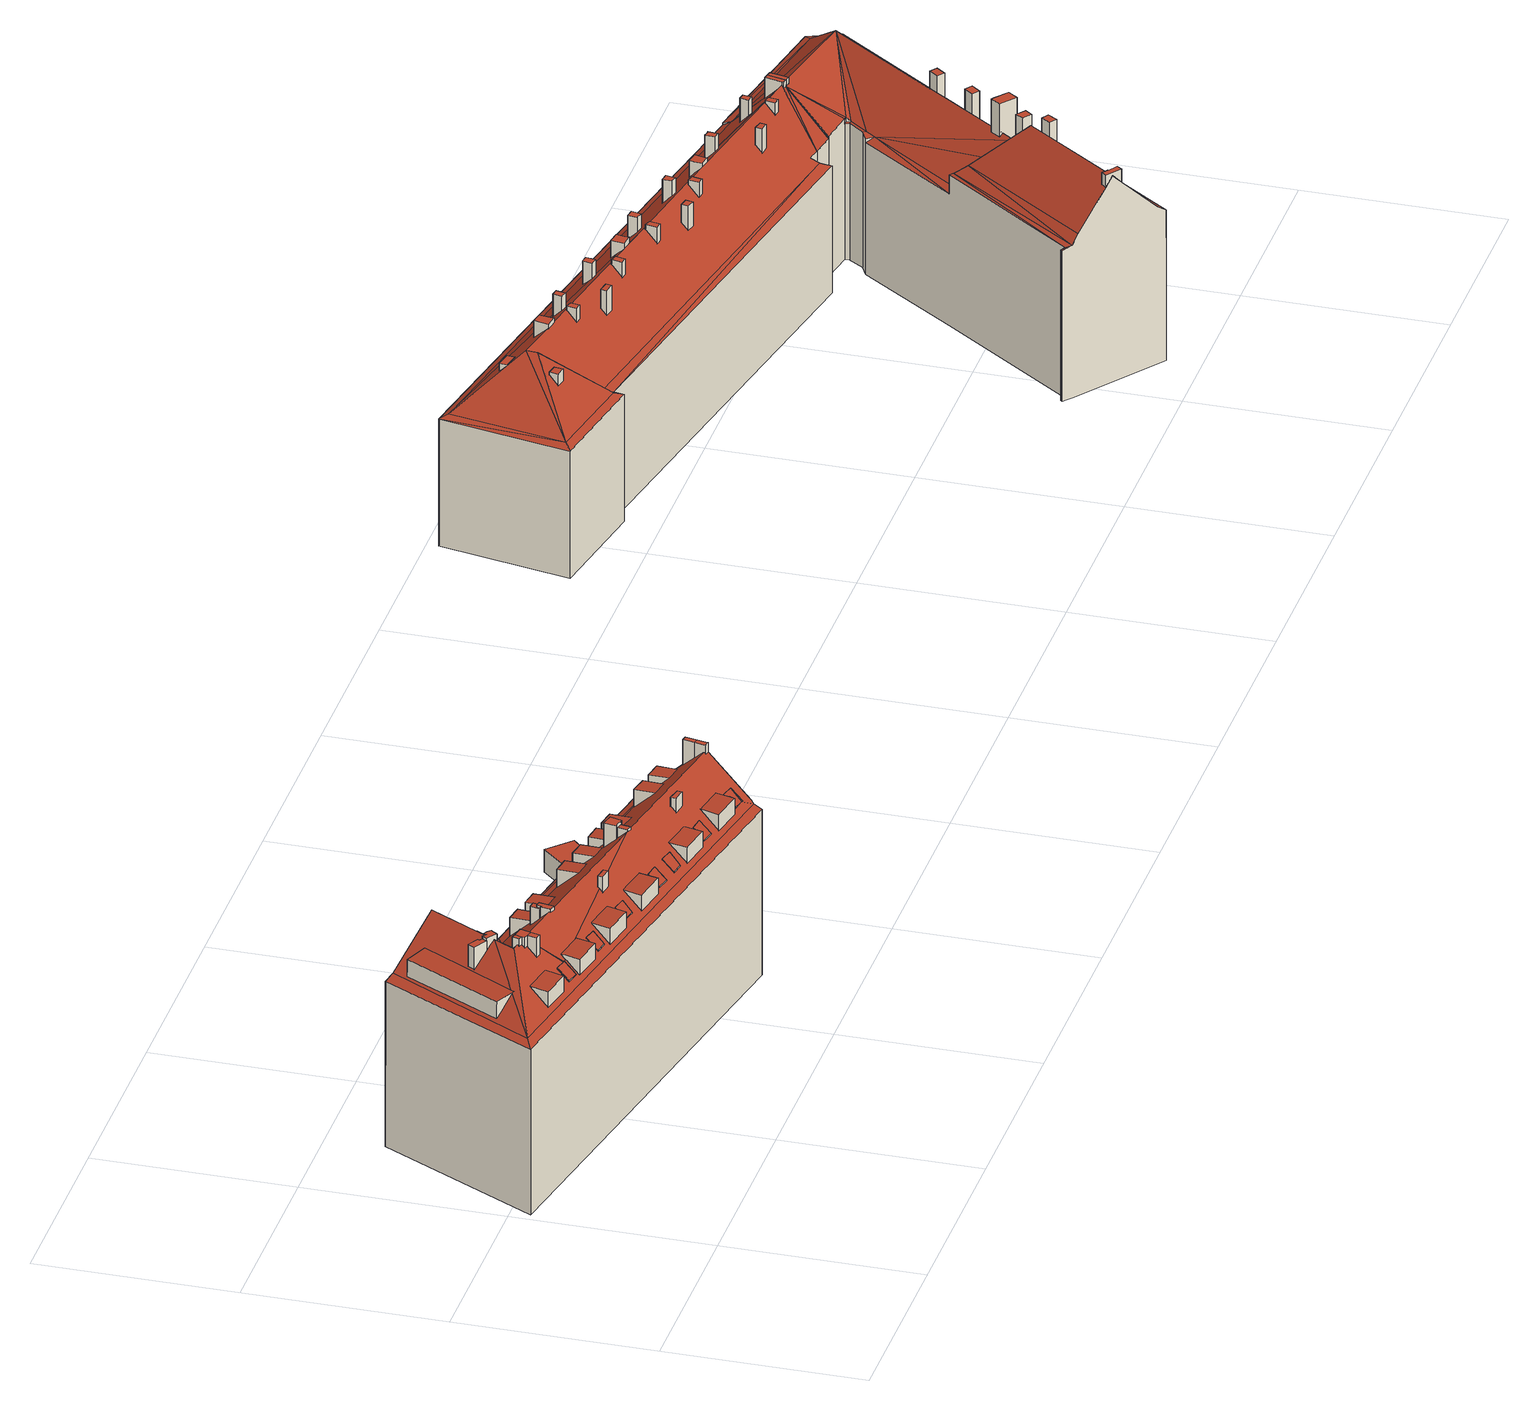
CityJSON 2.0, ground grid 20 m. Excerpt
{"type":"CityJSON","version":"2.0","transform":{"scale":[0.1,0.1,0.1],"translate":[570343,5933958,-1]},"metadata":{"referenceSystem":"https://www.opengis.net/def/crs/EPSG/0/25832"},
"CityObjects":{
"building1":{"type":"Building","attributes":{"Grundfläche 2D":"588.873912","Grundhöhe NN":"-0.001"},"children":["building1-1","building1-2","building1-3","building1-4","building1-5","building1-6","building1-7","building1-8","building1-9","building1-10","building1-11","building1-12","building1-13","building1-14","building1-15","building1-16","building1-17","building1-18","building1-19","building1-20","building1-21","building1-22","building1-23","building1-24","building1-25","building1-26","building1-27","building1-28","building1-29","building1-30","building1-31","building1-32","building1-33","building1-34","building1-35","building1-36"],"geometry":[{"type":"Solid","lod":"3","boundaries":[[[[0,1,2,3,4,5]],[[6,7,8,9]],[[10,11,12,13,14,15,16,17,18,19,20,21,22,8,7],[23,24,7,24]],[[17,19,18]],[[25,26,27,28,29,22,21,20,30,31,15,32,15,33,34,14,13,12,35,36]],[[37,38,26]],[[38,27,26]],[[39,27,38]],[[39,40,41,42]],[[39,42,27]],[[43,22,29,28,42,41,44,45,46,47,48]],[[46,45,49,8,50,51,52,53,3,54,2,1,48,43,48,47]],[[49,55,9,8]],[[1,0,50,8,22,43,48]],[[29,22,29,28,27,42,28]],[[20,17,16,15,31,30]],[[20,19,17]],[[33,15,14]],[[34,33,14]],[[52,51,5,4]],[[0,5,51,50]],[[3,2,54]],[[4,3,53,52]],[[56,57,37,26,25,36,35,12,11,10,7,6,58,59]],[[38,37,57,60]],[[39,38,60,61]],[[40,39,61,62]],[[55,49,45,44,41,40,62,63]],[[9,55,63,64]],[[6,9,64,58]],[[56,59,58,64,63,62,61,60,57]]]],"semantics":{"surfaces":[{"type":"RoofSurface"},{"type":"WallSurface"},{"type":"GroundSurface"}],"values":[[0,0,0,0,0,0,0,0,0,0,0,0,0,0,0,0,0,0,0,1,1,1,1,1,1,1,1,1,1,1,2]]}}]},
"building1-1":{"type":"BuildingInstallation","parents":["building1"],"geometry":[{"type":"MultiSurface","lod":"3","boundaries":[[[65,66,67,68]],[[66,69,67]],[[68,70,65]],[[66,65,70,69]]],"semantics":{"surfaces":[{"type":"RoofSurface"},{"type":"WallSurface"}],"values":[0,1,1,1]}}]},
"building1-2":{"type":"BuildingInstallation","parents":["building1"],"geometry":[{"type":"MultiSurface","lod":"3","boundaries":[[[71,72,73,74,75]],[[76,74,73]],[[77,78,73,72]],[[78,17,76,73]],[[74,76,17,19]],[[19,79,75,74]],[[77,72,71,75,79,18]]],"semantics":{"surfaces":[{"type":"RoofSurface"},{"type":"WallSurface"}],"values":[0,0,1,1,1,1,1]}}]},
"building1-3":{"type":"BuildingInstallation","parents":["building1"],"geometry":[{"type":"MultiSurface","lod":"3","boundaries":[[[80,81,82,83]],[[84,81,80,85]],[[84,82,81]],[[86,87,83,82]],[[87,85,80,83]]],"semantics":{"surfaces":[{"type":"RoofSurface"},{"type":"WallSurface"}],"values":[0,1,1,1,1]}}]},
"building1-4":{"type":"BuildingInstallation","parents":["building1"],"geometry":[{"type":"MultiSurface","lod":"3","boundaries":[[[88,89,90,91]],[[90,92,91]],[[88,91,92,93]],[[88,93,89]]],"semantics":{"surfaces":[{"type":"RoofSurface"},{"type":"WallSurface"}],"values":[0,1,1,1]}}]},
"building1-5":{"type":"BuildingInstallation","parents":["building1"],"geometry":[{"type":"MultiSurface","lod":"3","boundaries":[[[94,95,96,97]],[[32,98,95,94]],[[98,99,96,95]],[[100,97,96,99]]],"semantics":{"surfaces":[{"type":"RoofSurface"},{"type":"WallSurface"}],"values":[0,1,1,1]}}]},
"building1-6":{"type":"BuildingInstallation","parents":["building1"],"geometry":[{"type":"MultiSurface","lod":"3","boundaries":[[[101,102,103,104]],[[105,106,103,102]],[[104,103,106,107]],[[102,101,108,105]]],"semantics":{"surfaces":[{"type":"RoofSurface"},{"type":"WallSurface"}],"values":[0,1,1,1]}}]},
"building1-7":{"type":"BuildingInstallation","parents":["building1"],"geometry":[{"type":"MultiSurface","lod":"3","boundaries":[[[109,110,111,112,113,114]],[[20,115,112,111,116]],[[113,112,115,117]],[[114,118,119,109]],[[110,109,119,120]]],"semantics":{"surfaces":[{"type":"RoofSurface"},{"type":"WallSurface"}],"values":[0,1,1,1,1]}}]},
"building1-8":{"type":"BuildingInstallation","parents":["building1"],"geometry":[{"type":"MultiSurface","lod":"3","boundaries":[[[121,122,123,124,125,126,127,128]],[[121,129,122]],[[129,123,122]],[[130,131,128,127,126,125,16]],[[131,129,121,128]]],"semantics":{"surfaces":[{"type":"RoofSurface"},{"type":"WallSurface"}],"values":[0,1,1,1,1]}}]},
"building1-9":{"type":"BuildingInstallation","parents":["building1"],"geometry":[{"type":"MultiSurface","lod":"3","boundaries":[[[132,133,134,135,136,137,138,139]],[[140,141,134,133,132]],[[141,142,135,134]],[[136,135,142,143,139,138,137]]],"semantics":{"surfaces":[{"type":"RoofSurface"},{"type":"WallSurface"}],"values":[0,1,1,1]}}]},
"building1-10":{"type":"BuildingInstallation","parents":["building1"],"geometry":[{"type":"MultiSurface","lod":"3","boundaries":[[[144,145,146,147]],[[147,146,148,149]],[[144,147,149,150]],[[145,144,150,151]],[[146,145,151,148]]],"semantics":{"surfaces":[{"type":"RoofSurface"},{"type":"WallSurface"}],"values":[0,1,1,1,1]}}]},
"building1-11":{"type":"BuildingInstallation","parents":["building1"],"geometry":[{"type":"MultiSurface","lod":"3","boundaries":[[[152,153,154,155]],[[155,154,156,157]],[[155,157,152]],[[153,156,154]]],"semantics":{"surfaces":[{"type":"RoofSurface"},{"type":"WallSurface"}],"values":[0,1,1,1]}}]},
"building1-12":{"type":"BuildingInstallation","parents":["building1"],"geometry":[{"type":"MultiSurface","lod":"3","boundaries":[[[158,159,160,161,162,163]],[[164,165,160,159]],[[165,166,161,160]],[[166,167,162,161]],[[167,168,163,162]],[[168,169,158,163]]],"semantics":{"surfaces":[{"type":"RoofSurface"},{"type":"WallSurface"}],"values":[0,1,1,1,1,1]}}]},
"building1-13":{"type":"BuildingInstallation","parents":["building1"],"geometry":[{"type":"MultiSurface","lod":"3","boundaries":[[[170,171,172,173,174,175]],[[176,177,178,175,174,173]],[[178,179,170,175]],[[179,180,171,170]],[[176,173,172,171,180,181]]],"semantics":{"surfaces":[{"type":"RoofSurface"},{"type":"WallSurface"}],"values":[0,1,1,1,1]}}]},
"building1-14":{"type":"BuildingInstallation","parents":["building1"],"geometry":[{"type":"MultiSurface","lod":"3","boundaries":[[[182,183,184,185]],[[185,184,186,187]],[[182,185,187,188]],[[183,182,188,189]],[[184,183,189,186]]],"semantics":{"surfaces":[{"type":"RoofSurface"},{"type":"WallSurface"}],"values":[0,1,1,1,1]}}]},
"building1-15":{"type":"BuildingInstallation","parents":["building1"],"geometry":[{"type":"MultiSurface","lod":"3","boundaries":[[[190,191,192,193,194]],[[195,196,190,194]],[[196,197,191,190]],[[197,198,192,191]],[[199,200,201,202,195,194,193,192,198]]],"semantics":{"surfaces":[{"type":"RoofSurface"},{"type":"WallSurface"}],"values":[0,1,1,1,1]}}]},
"building1-16":{"type":"BuildingInstallation","parents":["building1"],"geometry":[{"type":"MultiSurface","lod":"3","boundaries":[[[110,203,204,111]],[[205,116,111,204]],[[120,206,203,110]],[[206,205,204,203]]],"semantics":{"surfaces":[{"type":"RoofSurface"},{"type":"WallSurface"}],"values":[0,1,1,1]}}]},
"building1-17":{"type":"BuildingInstallation","parents":["building1"],"geometry":[{"type":"MultiSurface","lod":"3","boundaries":[[[207,208,209,210]],[[209,208,211,212]],[[210,209,212,213]],[[207,210,213,214]],[[208,207,214,211]]],"semantics":{"surfaces":[{"type":"RoofSurface"},{"type":"WallSurface"}],"values":[0,1,1,1,1]}}]},
"building1-18":{"type":"BuildingInstallation","parents":["building1"],"geometry":[{"type":"MultiSurface","lod":"3","boundaries":[[[215,216,217,114,113]],[[29,216,215,113,117,28]],[[29,21,218,217,216]],[[218,118,114,217]]],"semantics":{"surfaces":[{"type":"RoofSurface"},{"type":"WallSurface"}],"values":[0,1,1,1]}}]},
"building1-19":{"type":"BuildingInstallation","parents":["building1"],"geometry":[{"type":"MultiSurface","lod":"3","boundaries":[[[219,220,221,222,223,224]],[[11,12,35,36,222,221,220]],[[225,13,226,219,224,223]],[[219,226,11,220]]],"semantics":{"surfaces":[{"type":"RoofSurface"},{"type":"WallSurface"}],"values":[0,1,1,1]}}]},
"building1-20":{"type":"BuildingInstallation","parents":["building1"],"geometry":[{"type":"MultiSurface","lod":"3","boundaries":[[[227,228,229]],[[230,231,227,229,232,233,234]],[[235,236,229,228]],[[236,237,232,229]],[[238,230,234,233,232,237,23,230]],[[230,238,24,227,231]],[[24,235,228,227]]],"semantics":{"surfaces":[{"type":"RoofSurface"},{"type":"WallSurface"}],"values":[0,0,1,1,1,1,1]}}]},
"building1-21":{"type":"BuildingInstallation","parents":["building1"],"geometry":[{"type":"MultiSurface","lod":"3","boundaries":[[[239,240,241,242]],[[243,244,240,239]],[[244,245,241,240]],[[242,241,245,246]],[[243,239,242,246]]],"semantics":{"surfaces":[{"type":"RoofSurface"},{"type":"WallSurface"}],"values":[0,1,1,1,1]}}]},
"building1-22":{"type":"BuildingInstallation","parents":["building1"],"geometry":[{"type":"MultiSurface","lod":"3","boundaries":[[[247,248,249,250,251,252,253,254]],[[255,31,256,257,252,251,250]],[[257,258,253,252]],[[259,260,247,254]],[[258,259,254,253]],[[30,261,249,248,247,260,262]],[[250,249,261,255]]],"semantics":{"surfaces":[{"type":"RoofSurface"},{"type":"WallSurface"}],"values":[0,1,1,1,1,1,1]}}]},
"building1-23":{"type":"BuildingInstallation","parents":["building1"],"geometry":[{"type":"MultiSurface","lod":"3","boundaries":[[[263,264,265,266,267,268,269,270,271,272]],[[265,264,273,274]],[[266,265,274,46]],[[267,266,46,275]],[[275,276,277,269,268,267]],[[164,159,270,269,277]],[[159,158,271,270]],[[278,48,273,264,263,272,271,158,169]]],"semantics":{"surfaces":[{"type":"RoofSurface"},{"type":"WallSurface"}],"values":[0,1,1,1,1,1,1,1]}}]},
"building1-24":{"type":"BuildingInstallation","parents":["building1"],"geometry":[{"type":"MultiSurface","lod":"3","boundaries":[[[200,279,280,281,201]],[[279,200,199,15]],[[280,279,15,282]],[[34,202,201,281,280,282,14]]],"semantics":{"surfaces":[{"type":"RoofSurface"},{"type":"WallSurface"}],"values":[0,1,1,1]}}]},
"building1-25":{"type":"BuildingInstallation","parents":["building1"],"geometry":[{"type":"MultiSurface","lod":"3","boundaries":[[[283,284,285,286]],[[285,287,286]],[[283,286,287,288]],[[283,288,284]]],"semantics":{"surfaces":[{"type":"RoofSurface"},{"type":"WallSurface"}],"values":[0,1,1,1]}}]},
"building1-26":{"type":"BuildingInstallation","parents":["building1"],"geometry":[{"type":"MultiSurface","lod":"3","boundaries":[[[289,290,291,292]],[[292,291,293,294]],[[289,292,294,295]],[[290,289,295,296]],[[291,290,296,293]]],"semantics":{"surfaces":[{"type":"RoofSurface"},{"type":"WallSurface"}],"values":[0,1,1,1,1]}}]},
"building1-27":{"type":"BuildingInstallation","parents":["building1"],"geometry":[{"type":"MultiSurface","lod":"3","boundaries":[[[297,298,299,300]],[[301,300,299]],[[301,302,297,300]],[[298,297,302]]],"semantics":{"surfaces":[{"type":"RoofSurface"},{"type":"WallSurface"}],"values":[0,1,1,1]}}]},
"building1-28":{"type":"BuildingInstallation","parents":["building1"],"geometry":[{"type":"MultiSurface","lod":"3","boundaries":[[[303,304,305,306]],[[307,308,306]],[[303,306,308,309]],[[305,304,310,307]],[[305,307,306]],[[304,303,309,310]]],"semantics":{"surfaces":[{"type":"RoofSurface"},{"type":"WallSurface"}],"values":[0,1,1,1,1,1]}}]},
"building1-29":{"type":"BuildingInstallation","parents":["building1"],"geometry":[{"type":"MultiSurface","lod":"3","boundaries":[[[311,312,313,314,315]],[[316,317,311,315,314]],[[317,318,312,311]],[[312,318,319,313]]],"semantics":{"surfaces":[{"type":"RoofSurface"},{"type":"WallSurface"}],"values":[0,1,1,1]}}]},
"building1-30":{"type":"BuildingInstallation","parents":["building1"],"geometry":[{"type":"MultiSurface","lod":"3","boundaries":[[[320,321,322,323]],[[322,321,324,325]],[[323,322,325,326]],[[320,323,326,327]],[[321,320,327,324]]],"semantics":{"surfaces":[{"type":"RoofSurface"},{"type":"WallSurface"}],"values":[0,1,1,1,1]}}]},
"building1-31":{"type":"BuildingInstallation","parents":["building1"],"geometry":[{"type":"MultiSurface","lod":"3","boundaries":[[[328,329,330,331]],[[331,330,332,333]],[[331,333,328]],[[329,332,330]]],"semantics":{"surfaces":[{"type":"RoofSurface"},{"type":"WallSurface"}],"values":[0,1,1,1]}}]},
"building1-32":{"type":"BuildingInstallation","parents":["building1"],"geometry":[{"type":"MultiSurface","lod":"3","boundaries":[[[334,335,336,337]],[[335,338,336]],[[337,339,334]],[[335,334,339,338]]],"semantics":{"surfaces":[{"type":"RoofSurface"},{"type":"WallSurface"}],"values":[0,1,1,1]}}]},
"building1-33":{"type":"BuildingInstallation","parents":["building1"],"geometry":[{"type":"MultiSurface","lod":"3","boundaries":[[[340,341,342,343]],[[344,345,342,341]],[[343,342,345,346]],[[341,340,347,344]]],"semantics":{"surfaces":[{"type":"RoofSurface"},{"type":"WallSurface"}],"values":[0,1,1,1]}}]},
"building1-34":{"type":"BuildingInstallation","parents":["building1"],"geometry":[{"type":"MultiSurface","lod":"3","boundaries":[[[348,349,350,351]],[[349,348,352,353]],[[351,350,354,355]],[[348,351,355,352]],[[350,349,353,354]]],"semantics":{"surfaces":[{"type":"RoofSurface"},{"type":"WallSurface"}],"values":[0,1,1,1,1]}}]},
"building1-35":{"type":"BuildingInstallation","parents":["building1"],"geometry":[{"type":"MultiSurface","lod":"3","boundaries":[[[222,356,357,223]],[[36,25,356,222]],[[25,358,357,356]],[[225,223,357,358]]],"semantics":{"surfaces":[{"type":"RoofSurface"},{"type":"WallSurface"}],"values":[0,1,1,1]}}]},
"building1-36":{"type":"BuildingInstallation","parents":["building1"],"geometry":[{"type":"MultiSurface","lod":"3","boundaries":[[[258,257,359,360,361,362,260,259]],[[256,363,359,257]],[[361,360,359,363,364,365]],[[365,366,362,361]],[[260,362,366,262]]],"semantics":{"surfaces":[{"type":"RoofSurface"},{"type":"WallSurface"}],"values":[0,1,1,1,1]}}]},
"building2":{"type":"Building","attributes":{"Grundfläche 2D":"19.807356","Grundhöhe NN":"5.043"},"geometry":[{"type":"Solid","lod":"3","boundaries":[[[[367,368,369,370]],[[371,372,370,369]],[[372,373,367,370]],[[373,374,368,367]],[[374,371,369,368]],[[374,373,372,371]]]],"semantics":{"surfaces":[{"type":"RoofSurface"},{"type":"WallSurface"},{"type":"GroundSurface"}],"values":[[0,1,1,1,1,2]]}}]},
"building3":{"type":"Building","attributes":{"Grundfläche 2D":"750.623193","Grundhöhe NN":"5.536"},"children":["building3-1","building3-2","building3-3","building3-4","building3-5","building3-6","building3-7","building3-8","building3-9","building3-10","building3-11","building3-12","building3-13","building3-14","building3-15","building3-16","building3-17","building3-18","building3-19","building3-20"],"geometry":[{"type":"Solid","lod":"3","boundaries":[[[[375,376,377,378]],[[379,380,376]],[[376,380,377]],[[379,381,382,380]],[[383,382,381]],[[384,385,383]],[[386,382,383]],[[383,385,386]],[[384,387,385]],[[388,389,390]],[[391,388,392]],[[389,388,391]],[[380,382,393]],[[394,395,396,397,398,399,377,400,401]],[[391,402,403,395,394,401,400,386,385,404,389]],[[385,387,405]],[[392,406,391]],[[406,378,377,399,398,397,396,395,403,402,391],[391,407,408,407]],[[400,380,393]],[[377,380,400]],[[393,386,400]],[[393,382,386]],[[385,405,404]],[[389,404,405,387]],[[376,375,409,410]],[[379,376,410,411]],[[381,379,411,412]],[[383,381,412,413]],[[384,383,413,414]],[[387,384,414,415]],[[389,387,415,416,390]],[[375,378,406,392,388,390,416,409]],[[412,411,410,409,416,415,414,413]]]],"semantics":{"surfaces":[{"type":"RoofSurface"},{"type":"WallSurface"},{"type":"GroundSurface"}],"values":[[0,0,0,0,0,0,0,0,0,0,0,0,0,0,0,0,0,0,0,0,0,0,0,1,1,1,1,1,1,1,1,1,2]]}}]},
"building3-1":{"type":"BuildingInstallation","parents":["building3"],"geometry":[{"type":"MultiSurface","lod":"3","boundaries":[[[417,418,419,420]],[[420,419,421,422]],[[417,420,422,423]],[[418,417,423,424]],[[419,418,424,421]]],"semantics":{"surfaces":[{"type":"RoofSurface"},{"type":"WallSurface"}],"values":[0,1,1,1,1]}}]},
"building3-2":{"type":"BuildingInstallation","parents":["building3"],"geometry":[{"type":"MultiSurface","lod":"3","boundaries":[[[425,426,427,428]],[[428,427,429,430]],[[425,428,430,431]],[[431,432,426,425]],[[432,429,427,426]]],"semantics":{"surfaces":[{"type":"RoofSurface"},{"type":"WallSurface"}],"values":[0,1,1,1,1]}}]},
"building3-3":{"type":"BuildingInstallation","parents":["building3"],"geometry":[{"type":"MultiSurface","lod":"3","boundaries":[[[433,434,435,436]],[[436,435,437,438]],[[433,436,438,439]],[[434,433,439,440]],[[435,434,440,437]]],"semantics":{"surfaces":[{"type":"RoofSurface"},{"type":"WallSurface"}],"values":[0,1,1,1,1]}}]},
"building3-4":{"type":"BuildingInstallation","parents":["building3"],"geometry":[{"type":"MultiSurface","lod":"3","boundaries":[[[441,442,443,444]],[[444,443,445,446]],[[441,444,446,447]],[[442,441,447,448]],[[443,442,448,445]]],"semantics":{"surfaces":[{"type":"RoofSurface"},{"type":"WallSurface"}],"values":[0,1,1,1,1]}}]},
"building3-5":{"type":"BuildingInstallation","parents":["building3"],"geometry":[{"type":"MultiSurface","lod":"3","boundaries":[[[449,450,451,452]],[[452,451,453,454]],[[449,452,454,455]],[[450,449,455,456]],[[451,450,456,453]]],"semantics":{"surfaces":[{"type":"RoofSurface"},{"type":"WallSurface"}],"values":[0,1,1,1,1]}}]},
"building3-6":{"type":"BuildingInstallation","parents":["building3"],"geometry":[{"type":"MultiSurface","lod":"3","boundaries":[[[457,458,459,460]],[[461,462,460,459]],[[457,460,462,463]],[[458,457,463,464]],[[464,461,459,458]]],"semantics":{"surfaces":[{"type":"RoofSurface"},{"type":"WallSurface"}],"values":[0,1,1,1,1]}}]},
"building3-7":{"type":"BuildingInstallation","parents":["building3"],"geometry":[{"type":"MultiSurface","lod":"3","boundaries":[[[465,466,467,468]],[[469,467,466,470,401]],[[468,467,469,471]],[[471,394,472,465,468]],[[466,465,472,470]]],"semantics":{"surfaces":[{"type":"RoofSurface"},{"type":"WallSurface"}],"values":[0,1,1,1,1]}}]},
"building3-8":{"type":"BuildingInstallation","parents":["building3"],"geometry":[{"type":"MultiSurface","lod":"3","boundaries":[[[473,474,475,476]],[[476,475,477,478]],[[473,476,478,479]],[[474,473,479,480]],[[475,474,480,477]]],"semantics":{"surfaces":[{"type":"RoofSurface"},{"type":"WallSurface"}],"values":[0,1,1,1,1]}}]},
"building3-9":{"type":"BuildingInstallation","parents":["building3"],"geometry":[{"type":"MultiSurface","lod":"3","boundaries":[[[481,482,483,484]],[[484,483,485,486]],[[484,486,487,481]],[[482,481,487,488]],[[483,482,488,485]]],"semantics":{"surfaces":[{"type":"RoofSurface"},{"type":"WallSurface"}],"values":[0,1,1,1,1]}}]},
"building3-10":{"type":"BuildingInstallation","parents":["building3"],"geometry":[{"type":"MultiSurface","lod":"3","boundaries":[[[489,490,491,492,493,494,495]],[[496,493,492,491,490,497,498,499]],[[496,500,494,493]],[[500,501,502,489,495,494]],[[489,502,497,490]]],"semantics":{"surfaces":[{"type":"RoofSurface"},{"type":"WallSurface"}],"values":[0,1,1,1,1]}}]},
"building3-11":{"type":"BuildingInstallation","parents":["building3"],"geometry":[{"type":"MultiSurface","lod":"3","boundaries":[[[503,504,505,506]],[[506,505,507,508]],[[508,509,503,506]],[[509,510,504,503]],[[505,504,510,507]]],"semantics":{"surfaces":[{"type":"RoofSurface"},{"type":"WallSurface"}],"values":[0,1,1,1,1]}}]},
"building3-12":{"type":"BuildingInstallation","parents":["building3"],"geometry":[{"type":"MultiSurface","lod":"3","boundaries":[[[511,512,513,514,515]],[[516,396,517,513,512,511]],[[517,518,514,513]],[[519,515,514,518,397]],[[511,515,519,516]]],"semantics":{"surfaces":[{"type":"RoofSurface"},{"type":"WallSurface"}],"values":[0,1,1,1,1]}}]},
"building3-13":{"type":"BuildingInstallation","parents":["building3"],"geometry":[{"type":"MultiSurface","lod":"3","boundaries":[[[520,521,522,523]],[[523,522,524,525]],[[520,523,525,526]],[[521,520,526,527]],[[522,521,527,524]]],"semantics":{"surfaces":[{"type":"RoofSurface"},{"type":"WallSurface"}],"values":[0,1,1,1,1]}}]},
"building3-14":{"type":"BuildingInstallation","parents":["building3"],"geometry":[{"type":"MultiSurface","lod":"3","boundaries":[[[528,529,530,531,532]],[[406,533,528,532]],[[529,528,533,534]],[[529,534,391]],[[530,529,391,535]],[[535,388,531,530]],[[531,388,392,406,532]]],"semantics":{"surfaces":[{"type":"RoofSurface"},{"type":"WallSurface"}],"values":[0,1,1,1,1,1,1]}}]},
"building3-15":{"type":"BuildingInstallation","parents":["building3"],"geometry":[{"type":"MultiSurface","lod":"3","boundaries":[[[536,537,538,539]],[[539,538,540,541]],[[536,539,541,542]],[[537,536,542,543]],[[543,540,538,537]]],"semantics":{"surfaces":[{"type":"RoofSurface"},{"type":"WallSurface"}],"values":[0,1,1,1,1]}}]},
"building3-16":{"type":"BuildingInstallation","parents":["building3"],"geometry":[{"type":"MultiSurface","lod":"3","boundaries":[[[544,545,546,547]],[[547,546,548,549]],[[547,549,550,544]],[[550,551,545,544]],[[551,548,546,545]]],"semantics":{"surfaces":[{"type":"RoofSurface"},{"type":"WallSurface"}],"values":[0,1,1,1,1]}}]},
"building3-17":{"type":"BuildingInstallation","parents":["building3"],"geometry":[{"type":"MultiSurface","lod":"3","boundaries":[[[552,553,554,555]],[[556,557,552,555]],[[553,552,557,558,559]],[[559,560,554,553]],[[561,556,555,554,560]]],"semantics":{"surfaces":[{"type":"RoofSurface"},{"type":"WallSurface"}],"values":[0,1,1,1,1]}}]},
"building3-18":{"type":"BuildingInstallation","parents":["building3"],"geometry":[{"type":"MultiSurface","lod":"3","boundaries":[[[562,563,564,565,566]],[[567,398,568,564,563,562]],[[568,569,565,564]],[[566,565,569,399,570]],[[562,566,570,567]]],"semantics":{"surfaces":[{"type":"RoofSurface"},{"type":"WallSurface"}],"values":[0,1,1,1,1]}}]},
"building3-19":{"type":"BuildingInstallation","parents":["building3"],"geometry":[{"type":"MultiSurface","lod":"3","boundaries":[[[571,572,573,574,575,576]],[[577,578,574,573]],[[575,574,578,579]],[[579,407,576,575]],[[571,576,407,580]],[[580,408,577,573,572,571]]],"semantics":{"surfaces":[{"type":"RoofSurface"},{"type":"WallSurface"}],"values":[0,1,1,1,1,1]}}]},
"building3-20":{"type":"BuildingInstallation","parents":["building3"],"geometry":[{"type":"MultiSurface","lod":"3","boundaries":[[[581,582,583,584]],[[584,583,585,586]],[[581,584,586,587]],[[582,581,587,588]],[[583,582,588,585]]],"semantics":{"surfaces":[{"type":"RoofSurface"},{"type":"WallSurface"}],"values":[0,1,1,1,1]}}]},
"building4":{"type":"Building","attributes":{"Grundfläche 2D":"601.375727","Grundhöhe NN":"5.618"},"children":["building4-1","building4-2","building4-3","building4-4","building4-5","building4-6","building4-7"],"geometry":[{"type":"Solid","lod":"3","boundaries":[[[[589,590,591]],[[589,592,590]],[[593,594,595,596]],[[596,597,598,593]],[[599,595,594]],[[378,595,599]],[[378,600,595]],[[600,601,392,388,602]],[[603,604,388]],[[604,602,388]],[[605,606,607,608]],[[608,609,610,605]],[[607,606,611,612]],[[613,614,615]],[[614,616,615]],[[616,617,615]],[[617,618,615]],[[619,614,613]],[[620,621,616]],[[616,621,617]],[[622,623,591,590,624,625]],[[607,600,608]],[[600,602,608]],[[595,600,596]],[[600,626,627,628,597,596]],[[612,629,630,631]],[[632,633,612]],[[612,633,629]],[[621,634,617]],[[617,634,635,618]],[[621,631,634]],[[630,635,634]],[[600,636,637,638,628,627,626]],[[628,639,590]],[[590,592,628]],[[378,406,392,601,600]],[[621,620,640,622,625,624]],[[624,631,621]],[[641,642,638,631,624]],[[641,624,643,644,639,638,642]],[[644,643,624,590,639]],[[612,638,637,636,600,607]],[[631,638,612]],[[634,631,630]],[[638,639,628]],[[608,602,609]],[[632,612,611]],[[618,635,630,629,633]],[[628,592,598,597]],[[610,609,602,604]],[[645,593,598,592,589,646,647]],[[594,593,645,648]],[[599,594,648,649]],[[603,388,392,406,378,599,649,650]],[[610,604,603,650,651]],[[605,610,651,652]],[[606,605,652,653]],[[632,611,606,653,654]],[[654,655,656,615,618,633,632]],[[613,615,656,657]],[[619,613,657,658]],[[659,646,589,591,623,622,640,620,616,614,619,658,660]],[[653,652,651,650,649,648,645,647,646,659,660,658,657,656,655,654]]]],"semantics":{"surfaces":[{"type":"RoofSurface"},{"type":"WallSurface"},{"type":"GroundSurface"}],"values":[[0,0,0,0,0,0,0,0,0,0,0,0,0,0,0,0,0,0,0,0,0,0,0,0,0,0,0,0,0,0,0,0,0,0,0,0,0,0,0,0,0,0,0,0,0,1,1,1,1,1,1,1,1,1,1,1,1,1,1,1,1,1,2]]}}]},
"building4-1":{"type":"BuildingInstallation","parents":["building4"],"geometry":[{"type":"MultiSurface","lod":"3","boundaries":[[[661,662,663,664]],[[664,663,665,666]],[[661,664,666,667]],[[662,661,667,668]],[[663,662,668,665]]],"semantics":{"surfaces":[{"type":"RoofSurface"},{"type":"WallSurface"}],"values":[0,1,1,1,1]}}]},
"building4-2":{"type":"BuildingInstallation","parents":["building4"],"geometry":[{"type":"MultiSurface","lod":"3","boundaries":[[[669,670,671,672]],[[673,670,669,674,642]],[[673,675,671,670]],[[675,641,643,676,672,671]],[[644,674,669,672,676]]],"semantics":{"surfaces":[{"type":"RoofSurface"},{"type":"WallSurface"}],"values":[0,1,1,1,1]}}]},
"building4-3":{"type":"BuildingInstallation","parents":["building4"],"geometry":[{"type":"MultiSurface","lod":"3","boundaries":[[[677,678,679,680,532,531]],[[681,682,677,531,388]],[[682,683,678,677]],[[679,678,683,601]],[[680,679,601,684]],[[684,406,532,680]],[[392,388,531,532,406]]],"semantics":{"surfaces":[{"type":"RoofSurface"},{"type":"WallSurface"}],"values":[0,1,1,1,1,1,1]}}]},
"building4-4":{"type":"BuildingInstallation","parents":["building4"],"geometry":[{"type":"MultiSurface","lod":"3","boundaries":[[[685,686,687,688,689,690]],[[623,691,685,690]],[[625,692,688,687,686,685,691,693]],[[692,640,689,688]],[[689,640,622,623,690]]],"semantics":{"surfaces":[{"type":"RoofSurface"},{"type":"WallSurface"}],"values":[0,1,1,1,1]}}]},
"building4-5":{"type":"BuildingInstallation","parents":["building4"],"geometry":[{"type":"MultiSurface","lod":"3","boundaries":[[[694,695,696,697]],[[698,699,694,697]],[[700,695,694,699,627]],[[700,701,696,695]],[[697,696,701,626,698]]],"semantics":{"surfaces":[{"type":"RoofSurface"},{"type":"WallSurface"}],"values":[0,1,1,1,1]}}]},
"building4-6":{"type":"BuildingInstallation","parents":["building4"],"geometry":[{"type":"MultiSurface","lod":"3","boundaries":[[[702,703,704,705]],[[705,704,706,707]],[[702,705,707,708]],[[703,702,708,709]],[[704,703,709,706]]],"semantics":{"surfaces":[{"type":"RoofSurface"},{"type":"WallSurface"}],"values":[0,1,1,1,1]}}]},
"building4-7":{"type":"BuildingInstallation","parents":["building4"],"geometry":[{"type":"MultiSurface","lod":"3","boundaries":[[[710,711,712,713,714]],[[715,716,710,714]],[[716,636,717,712,711,710]],[[717,718,713,712]],[[637,715,714,713,718]]],"semantics":{"surfaces":[{"type":"RoofSurface"},{"type":"WallSurface"}],"values":[0,1,1,1,1]}}]}
},
"vertices":[
[64,212,212],[65,215,212],[97,273,212],[118,312,212],[97,323,210],[44,223,210],[488,93,186],[489,101,190],[21,187,190],[9,181,186],[490,104,193],[498,147,233],[498,150,235],[493,150,235],[341,178,235],[334,179,235],[140,184,207],[136,184,207],[122,185,205],[135,184,207],[123,218,235],[108,221,235],[101,222,235],[467,116,200],[479,110,196],[502,170,216],[506,196,191],[179,255,191],[110,226,230],[109,226,230],[174,209,235],[181,207,235],[239,226,208],[340,178,235],[341,180,233],[499,153,232],[500,158,227],[508,206,186],[196,263,186],[193,266,186],[204,286,186],[195,290,191],[177,258,191],[112,243,235],[152,313,232],[149,314,235],[116,252,235],[115,249,235],[112,244,235],[103,338,190],[62,213,211],[44,223,192],[97,323,192],[105,319,199],[107,292,212],[94,343,185],[499,153,10],[508,206,10],[488,93,10],[489,101,10],[196,263,10],[193,266,10],[204,286,10],[94,343,10],[9,181,10],
[361,129,211],[393,123,211],[396,142,212],[364,148,212],[393,123,194],[361,129,194],
[122,185,206],[120,175,197],[134,172,197],[135,184,208],[122,187,208],[136,184,208],[120,175,196],[134,172,196],[122,187,207],
[194,252,211],[190,230,213],[206,227,213],[211,249,211],[190,230,212],[194,252,191],[209,240,200],[211,249,192],
[383,217,211],[379,196,213],[397,192,213],[401,214,211],[401,214,192],[383,217,192],
[238,221,213],[242,243,211],[225,246,211],[221,224,213],[242,243,192],[225,246,192],[223,234,204],
[464,180,213],[468,201,211],[450,205,211],[446,183,213],[468,201,192],[450,205,192],[447,190,206],[466,192,202],
[112,215,242],[116,214,242],[122,212,242],[125,223,242],[114,225,242],[112,218,242],[125,223,230],[122,212,230],[114,225,230],[112,218,234],[112,215,230],[116,214,230],
[170,164,211],[173,183,212],[174,184,212],[165,185,212],[141,190,212],[140,184,212],[140,183,212],[138,170,211],[170,164,194],[140,183,207],[138,170,194],
[430,136,212],[429,131,212],[426,117,211],[459,111,211],[460,116,212],[460,119,212],[461,125,212],[462,130,212],[429,131,208],[426,117,194],[459,111,194],[460,116,199],
[181,164,197],[194,162,197],[196,173,208],[183,176,208],[196,173,207],[183,176,207],[181,164,196],[194,162,196],
[351,201,213],[369,197,213],[373,219,211],[355,222,211],[373,219,192],[355,222,192],
[104,249,237],[107,254,237],[104,256,237],[105,258,237],[94,264,237],[90,257,237],[107,254,228],[104,256,224],[105,258,224],[94,264,213],[90,257,213],[104,249,227],
[179,279,199],[171,283,207],[168,277,207],[167,275,207],[170,274,204],[175,271,199],[167,275,206],[170,274,203],[175,271,198],[179,279,198],[171,283,206],[168,277,206],
[308,141,197],[322,138,197],[324,150,208],[310,152,208],[324,150,207],[310,152,207],[308,141,196],[322,138,196],
[348,199,240],[336,202,240],[334,189,240],[336,189,240],[345,187,240],[345,187,227],[348,199,215],[336,202,214],[334,189,226],[336,189,226],[336,189,237],[342,187,237],[342,187,226],
[114,204,242],[120,203,242],[120,203,221],[114,204,221],
[340,147,208],[338,135,197],[351,133,197],[354,144,208],[338,135,196],[351,133,196],[354,144,207],[340,147,207],
[110,226,242],[109,226,242],[108,219,242],[108,219,234],
[493,148,243],[498,147,243],[498,150,243],[500,158,243],[495,159,243],[493,150,243],[495,159,227],[493,148,233],
[479,110,197],[480,109,197],[482,121,208],[466,112,197],[467,112,197],[468,124,208],[467,116,201],[466,112,198],[480,109,196],[482,121,207],[468,124,207],[466,112,196],
[247,178,236],[259,176,236],[260,181,236],[248,183,236],[247,178,219],[259,176,219],[260,181,224],[248,183,224],
[176,218,238],[174,209,238],[174,208,238],[180,206,238],[181,207,238],[183,221,238],[178,222,238],[177,217,238],[180,206,234],[183,221,222],[183,221,236],[178,222,236],[177,217,236],[176,218,236],[174,208,234],[176,218,226],
[112,244,240],[114,242,240],[119,249,240],[116,252,240],[112,254,240],[111,252,240],[111,251,240],[107,254,240],[104,249,240],[107,247,240],[114,242,233],[119,249,232],[112,254,231],[111,252,231],[111,251,231],[107,247,231],
[334,179,237],[340,177,237],[341,180,237],[340,177,234],
[323,228,211],[319,206,213],[336,203,213],[340,225,211],[340,225,192],[323,228,192],
[403,151,236],[416,149,236],[417,154,236],[404,157,236],[417,154,226],[404,157,226],[403,151,221],[416,149,221],
[233,152,211],[237,172,212],[204,178,212],[200,158,211],[200,158,194],[233,152,194],
[401,124,197],[415,121,197],[417,133,208],[403,135,208],[417,133,207],[403,135,207],[401,124,196],[415,121,196],
[497,196,211],[479,199,211],[476,178,213],[493,175,213],[497,195,211],[497,195,194],[497,196,193],[479,199,193],[478,193,198],
[241,155,198],[255,152,198],[257,162,208],[243,165,208],[255,152,197],[257,162,207],[243,165,207],[241,155,197],
[286,212,213],[304,209,213],[308,231,211],[290,234,211],[308,231,192],[290,234,192],
[266,146,211],[300,140,211],[303,160,212],[270,166,212],[300,140,194],[266,146,194],
[77,201,212],[73,182,211],[105,176,211],[109,195,212],[73,182,194],[105,176,194],[107,185,202],[74,186,198],
[172,284,207],[180,280,199],[184,288,199],[176,292,207],[172,284,206],[180,280,198],[184,288,198],[176,292,206],
[502,170,243],[497,171,243],[497,171,216],
[184,227,236],[179,228,236],[177,228,236],[175,218,236],[184,227,216],[179,228,216],[177,228,216],[175,218,226],
[513,246,84],[556,291,84],[533,313,84],[490,266,84],[533,313,60],[490,266,60],[513,246,60],[556,291,60],
[1663,456,198],[1073,563,200],[1077,555,204],[1661,447,204],[1048,431,200],[1056,437,204],[1161,411,200],[1155,419,204],[1163,421,200],[1614,338,200],[1608,348,205],[1156,430,204],[1616,353,200],[1650,392,256],[1616,353,212],[1641,349,212],[1646,395,259],[1650,395,259],[1116,481,259],[1174,481,259],[1361,447,259],[1335,457,254],[1324,462,251],[1288,475,245],[1281,478,243],[1117,492,259],[1162,483,259],[1457,430,259],[1450,431,259],[1603,356,212],[1609,355,204],[1654,411,241],[1538,436,237],[1533,436,238],[1663,456,65],[1073,563,65],[1048,431,65],[1161,411,65],[1163,421,65],[1614,338,65],[1616,353,65],[1641,349,65],
[1373,466,263],[1372,457,263],[1379,455,263],[1381,465,263],[1379,455,247],[1381,465,238],[1373,466,238],[1372,457,247],
[1114,517,243],[1113,509,243],[1129,506,243],[1130,514,243],[1129,506,242],[1130,514,235],[1114,517,235],[1113,509,242],
[1414,422,263],[1405,424,263],[1404,417,263],[1413,415,263],[1404,417,237],[1413,415,237],[1414,422,243],[1405,424,243],
[1104,458,246],[1115,456,246],[1116,465,246],[1106,467,246],[1116,465,243],[1106,467,243],[1104,458,233],[1115,456,233],
[1607,424,263],[1605,415,263],[1612,414,263],[1613,423,263],[1612,414,246],[1613,423,237],[1607,424,237],[1605,415,247],
[1246,446,263],[1247,452,263],[1236,454,263],[1235,448,263],[1236,454,243],[1235,448,236],[1246,446,236],[1247,452,243],
[1176,496,263],[1165,498,263],[1162,483,263],[1174,481,263],[1162,483,258],[1165,498,245],[1174,481,258],[1176,496,245],
[1204,465,263],[1205,474,263],[1199,476,263],[1197,466,263],[1199,476,257],[1197,466,248],[1204,465,248],[1205,474,257],
[1611,401,262],[1609,391,262],[1616,390,262],[1617,400,262],[1616,390,248],[1617,400,258],[1611,401,258],[1609,391,248],
[1484,426,262],[1495,424,262],[1497,433,262],[1497,434,262],[1498,437,262],[1486,439,262],[1485,434,262],[1498,437,244],[1495,424,257],[1497,433,248],[1497,434,247],[1486,439,244],[1485,434,250],[1484,426,258],
[1448,419,263],[1455,418,263],[1457,428,263],[1450,430,263],[1457,428,257],[1450,430,257],[1448,419,246],[1455,418,246],
[1335,454,263],[1335,457,263],[1337,467,263],[1325,469,263],[1323,455,263],[1335,454,257],[1337,467,243],[1325,469,244],[1323,455,257],
[1558,389,263],[1567,388,263],[1568,394,263],[1559,396,263],[1568,394,244],[1559,396,244],[1558,389,237],[1567,388,237],
[1649,412,263],[1646,395,263],[1646,393,263],[1650,392,263],[1654,411,263],[1649,412,241],[1646,395,258],[1646,393,256],
[1216,494,263],[1214,485,263],[1221,483,263],[1223,493,263],[1221,483,248],[1223,493,239],[1216,494,239],[1214,485,248],
[1359,434,263],[1366,433,263],[1368,444,263],[1361,446,263],[1368,444,257],[1361,446,257],[1359,434,245],[1366,433,245],
[1445,453,263],[1444,444,263],[1451,442,263],[1453,452,263],[1453,452,237],[1445,453,237],[1444,447,244],[1444,444,247],[1451,442,247],[1452,447,242],
[1287,473,263],[1288,475,263],[1289,483,263],[1282,484,263],[1280,474,263],[1287,473,247],[1289,483,237],[1282,484,238],[1280,474,247],
[1533,437,263],[1533,436,263],[1532,427,263],[1539,426,263],[1540,436,263],[1538,436,263],[1532,427,248],[1539,426,247],[1540,436,237],[1533,437,237],
[1289,448,263],[1296,447,263],[1298,457,263],[1291,459,263],[1298,457,257],[1291,459,257],[1289,448,246],[1296,447,246],
[1576,9,226],[1665,150,232],[1569,15,232],[1678,153,226],[1849,393,200],[1836,425,200],[1827,418,204],[1838,390,204],[1672,158,204],[1678,153,200],[1663,456,200],[1759,375,257],[1656,394,259],[1679,343,215],[1641,349,215],[1675,343,215],[1675,338,211],[1665,323,210],[1667,320,210],[1679,338,211],[1679,343,210],[1675,343,210],[1654,317,210],[1659,310,210],[1480,83,226],[1483,77,227],[1485,80,226],[1487,74,228],[1585,214,228],[1584,218,226],[1478,81,226],[1494,70,237],[1587,201,237],[1526,46,285],[1534,40,274],[1594,143,285],[1529,52,285],[1703,267,241],[1698,257,239],[1653,170,226],[1590,214,210],[1603,204,226],[1605,188,237],[1654,317,206],[1584,218,206],[1603,200,228],[1590,214,226],[1627,187,257],[1620,177,257],[1610,163,257],[1643,167,232],[1519,51,275],[1600,150,274],[1606,158,264],[1604,148,274],[1611,151,267],[1849,393,66],[1576,9,66],[1678,153,66],[1836,425,66],[1663,456,66],[1641,349,66],[1675,343,66],[1675,338,66],[1665,323,66],[1654,317,66],[1584,218,66],[1485,80,66],[1480,83,66],[1478,81,66],[1487,74,66],[1483,77,66],
[1670,227,268],[1663,218,268],[1670,213,268],[1677,222,268],[1670,213,237],[1677,222,237],[1670,227,245],[1663,218,246],
[1612,153,289],[1603,160,289],[1598,152,289],[1607,146,289],[1603,160,264],[1612,153,264],[1598,152,274],[1607,146,274],
[1655,391,263],[1656,393,263],[1656,394,263],[1659,410,263],[1652,392,256],[1655,391,256],[1656,393,258],[1659,410,241],
[1538,45,288],[1529,51,288],[1529,52,288],[1523,56,288],[1519,51,288],[1534,40,288],[1538,45,274],[1523,56,275],[1529,51,285],
[1694,260,263],[1701,255,263],[1708,264,263],[1701,269,263],[1701,269,244],[1694,260,244],[1701,255,236],[1708,264,236],
[1604,121,289],[1610,131,289],[1603,135,289],[1597,126,289],[1603,135,274],[1597,126,273],[1604,121,265],[1610,131,265],
[1640,177,289],[1627,187,289],[1624,189,289],[1617,179,289],[1633,167,289],[1633,167,240],[1640,177,240],[1624,189,254],[1617,179,254]
]}
